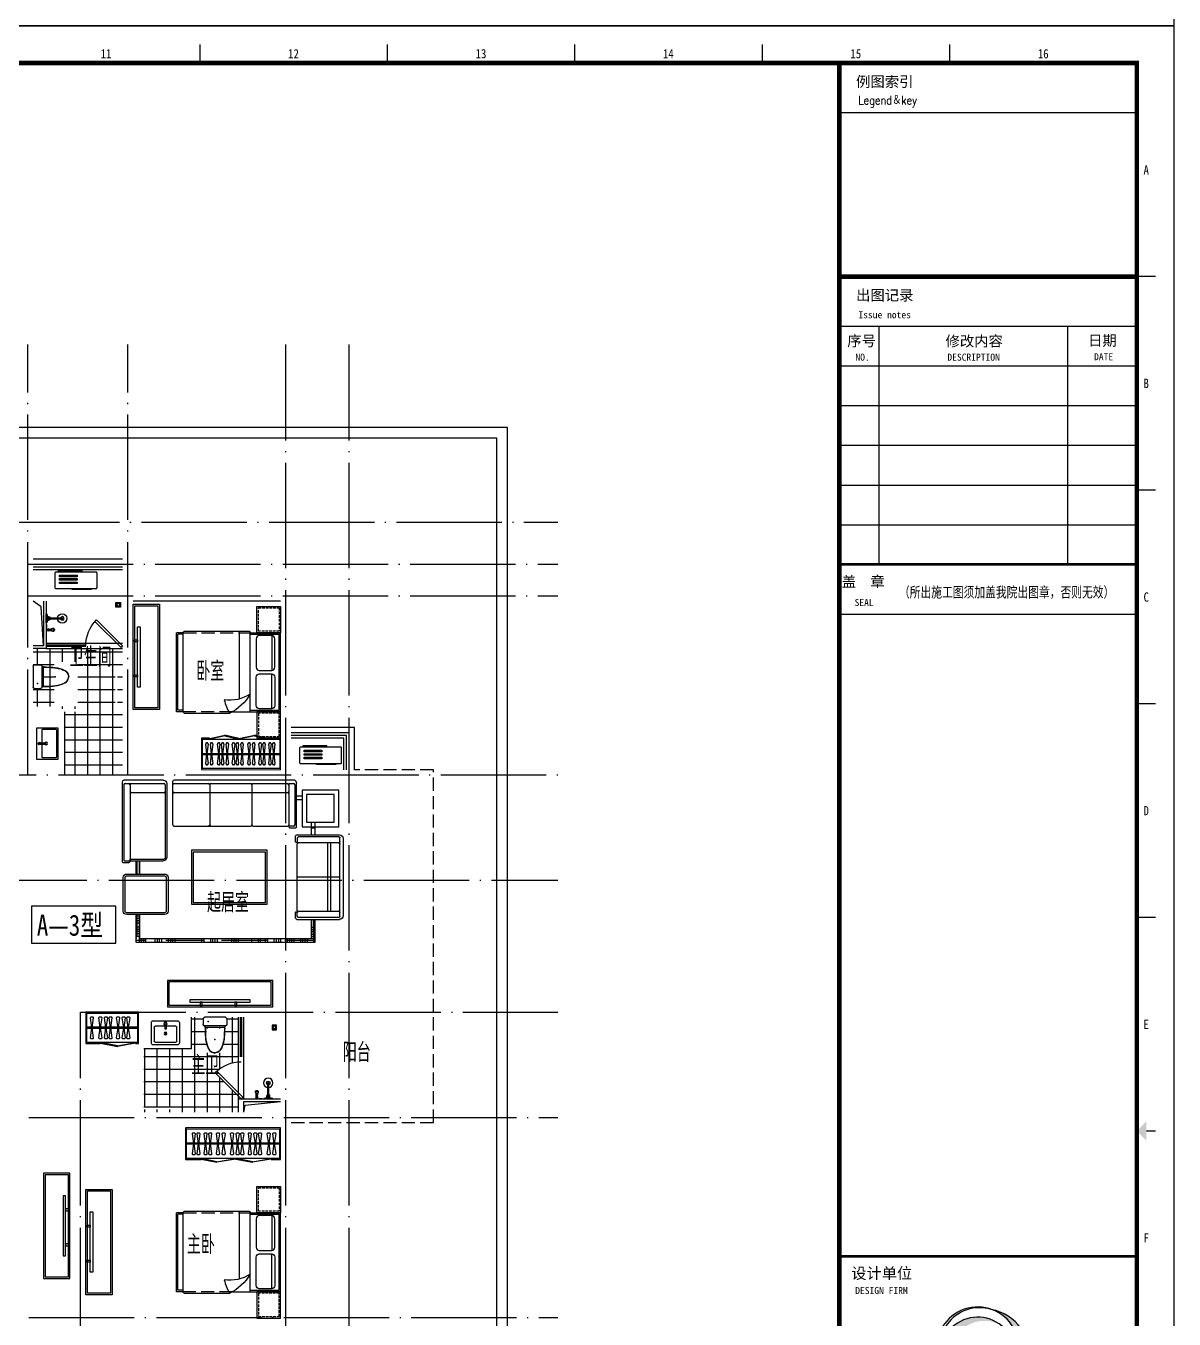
# Model space of a CAD drawing. Extents: x 921942 to 1159542, y -958603 to -790785.
# Drawn here: x 959544 to 981342, y -899241 to -874694 of the extents above; entities that cross this region are included whole.
import ezdxf
from ezdxf.enums import TextEntityAlignment as Align

# ---------------------------------------------------------------- set-up
doc = ezdxf.new("R2010")
doc.units = 0
doc.header["$LTSCALE"] = 1000
doc.header["$MEASUREMENT"] = 0
doc.linetypes.add('DASH', pattern=[0.35, 0.25, -0.1])
doc.linetypes.add('DOTE', pattern=[2.42, 2, -0.2, 0.02, -0.2])
doc.layers.get('0').update_dxf_attribs({"linetype": 'CONTINUOUS'})
for name, color, linetype in [('BALCONY', 6, 'CONTINUOUS'), ('DOTE', 1, 'DOTE'), ('FACE', 2, 'CONTINUOUS'), ('PUB_TEXT', 7, 'CONTINUOUS'), ('TT', 7, 'CONTINUOUS'), ('WINDOW', 4, 'CONTINUOUS'), ('厨卫', 8, 'CONTINUOUS'), ('图框', 255, 'CONTINUOUS'), ('家具', 8, 'CONTINUOUS'), ('平面填充', 250, 'CONTINUOUS'), ('看线', 2, 'CONTINUOUS'), ('空调', 8, 'CONTINUOUS'), ('管道', 8, 'CONTINUOUS'), ('造型墙', 55, 'CONTINUOUS'), ('面积线', 3, 'CONTINUOUS')]:
    doc.layers.add(name, color=color, linetype=linetype)
doc.styles.add('SHEET1', font='romanc.shx', dxfattribs={"width": 0.65, "bigfont": 'tssdchn.shx'})
doc.styles.get("Standard").update_dxf_attribs({"font": 'GBENOR', "bigfont": 'GBCBIG'})
doc.styles.add('TKZ1', font='SIMHEI.TTF', dxfattribs={"width": 0.7})
doc.styles.add('图签栏', font='SimSun.ttf')
doc.styles.add('黑体', font='SIMHEI.TTF', dxfattribs={"width": 0.8})

# ---------------------------------------------------------------- blocks, each defined once
blk = doc.blocks.new('A$C2FB07499')
at = {"layer": '家具', "ltscale": 0.5}
blk.add_lwpolyline([(500, 0), (0, 0), (0, 2000), (500, 2000)], close=True, dxfattribs=at)
at = {"layer": '家具', "color": 251, "ltscale": 40}
for points in [[(470, 30), (30, 30), (30, 1970), (470, 1970)], [(368, 1572), (415, 1572), (415, 428), (368, 428)], [(415, 1381), (480, 1381), (480, 1343), (415, 1343)], [(415, 717), (480, 717), (480, 679), (415, 679)]]:
    blk.add_lwpolyline(points, close=True, dxfattribs=at)
blk = doc.blocks.new('dgfgf')
at = {"layer": '家具'}
blk.add_lwpolyline([(7597, -62676), (7147, -62676), (7147, -63176), (7597, -63176), (7597, -62676), (7517, -62676)], dxfattribs=at)
at = {"layer": '家具', "color": 251, "linetype": 'DASH', "ltscale": 0.2}
blk.add_lwpolyline([(7567, -62706), (7177, -62706), (7177, -63146), (7567, -63146)], close=True, dxfattribs=at)
blk = doc.blocks.new('A$C72813290')
at = {"layer": '家具'}
for p, q in [((579, 2000), (0, 2000)), ((0, 500), (0, 2000)), ((30, 530), (30, 1970)), ((579, 1970), (30, 1970)), ((579, 500), (579, 2010)), ((1830, 2030), (599, 2030)), ((779, 753), (779, 2030)), ((1850, 500), (1850, 2000)), ((1850, 2000), (1980, 2000)), ((1850, 1970), (1950, 1970)), ((1950, 530), (1950, 1970)), ((1980, 500), (1980, 2000)), ((170, 1945), (170, 1283)), ((170, 555), (170, 1217)), ((912, 500), (0, 500)), ((579, 530), (30, 530)), ((1850, 530), (1950, 530)), ((1850, 500), (1980, 500)), ((1830, 470), (967, 470))]:
    blk.add_line(p, q, dxfattribs=at)
at = {"layer": '家具', "linetype": 'DASH'}
for p, q in [((1850, 2000), (579, 2000)), ((912, 500), (1850, 500))]:
    blk.add_line(p, q, dxfattribs=at)
at = {"layer": '家具'}
for points in [[(170, 1945), (405, 1945, -0.414214), (465, 1885), (465, 1343, -0.414214), (405, 1283), (170, 1283, -0.414214), (110, 1343), (110, 1885, -0.414214)], [(170, 555), (405, 555, 0.414214), (465, 615), (465, 1157, 0.414214), (405, 1217), (170, 1217, 0.414214), (110, 1157), (110, 615, 0.414214)]]:
    blk.add_lwpolyline(points, format="xyb", close=True, dxfattribs=at)
blk.add_lwpolyline([(579, 833, 0.180302), (1071, 725, -0.088637), (967, 470, 28871.271551)], format="xyb", dxfattribs=at)
for centre, radius, start, end in [((599, 2010), 20, 90, 180), ((1819, 2001), 30.7, 357.6884, 69.6917), ((1392, 1313), 944, 210.6075, 243.2773), ((1819, 499), 30.7, 290.3566, 2.3152)]:
    blk.add_arc(centre, radius, start, end, dxfattribs=at)
blk.add_blockref('dgfgf', (-7147, 65176), dxfattribs=at)
at = {"layer": '家具', "xscale": -1, "rotation": 180}
blk.add_blockref('dgfgf', (-7147, -62676), dxfattribs=at)
blk = doc.blocks.new('sderg fhfgjghj')
at = {"layer": '家具'}
blk.add_line((934, 186), (934, 206), dxfattribs=at)
at = {"layer": '家具', "color": 8}
for p, q in [((-553, -83), (1212, -84)), ((-553, -103), (1212, -104))]:
    blk.add_line(p, q, dxfattribs=at)
at = {"layer": '家具'}
for points in [[(-388, 196), (-40, 259), (-39, 250), (-386, 187)], [(276, 196), (-40, 259), (-42, 250), (274, 187)], [(278, 196), (640, 259), (642, 249), (280, 186)], [(934, 196), (640, 259), (638, 249), (932, 186)]]:
    blk.add_lwpolyline(points, close=True, dxfattribs=at)
for points in [[(-390, 187), (-390, 207), (-573, 207), (-573, -393), (1232, -394), (1232, 206), (934, 206)], [(-388, 187), (934, 186), (1212, 186), (1212, -374), (-553, -373), (-553, 187), (-388, 187)]]:
    blk.add_lwpolyline(points, dxfattribs=at)
at = {"layer": '家具', "color": 8}
for points in [[(-479, -280), (-452, -93), (-479, 93, -0.459921), (-459, 117), (-445, 117, -0.459921), (-425, 93), (-452, -93), (-425, -280, -0.459921), (-445, -303), (-459, -303, -0.459921)], [(-372, -280), (-346, -93), (-372, 93, -0.459921), (-353, 117), (-338, 117, -0.459921), (-319, 93), (-346, -93), (-319, -280, -0.459921), (-338, -303), (-353, -303, -0.459921)], [(-209, -280), (-182, -93), (-209, 93, -0.459921), (-189, 117), (-175, 117, -0.459921), (-155, 93), (-182, -93), (-155, -280, -0.459921), (-175, -303), (-189, -303, -0.459921)], [(-120, -280), (-93, -93), (-120, 93, -0.459921), (-100, 117), (-86, 117, -0.459921), (-66, 93), (-93, -93), (-66, -280, -0.459921), (-86, -303), (-100, -303, -0.459921)], [(-13, -280), (13, -93), (-13, 93, -0.459921), (6, 117), (21, 117, -0.459921), (40, 93), (13, -93), (40, -280, -0.459921), (21, -303), (6, -303, -0.459921)], [(128, -280), (155, -93), (128, 93, -0.459921), (148, 117), (162, 117, -0.459921), (182, 93), (155, -93), (182, -280, -0.459921), (162, -303), (148, -303, -0.459921)], [(217, -280), (244, -93), (217, 93, -0.459921), (236, 117), (251, 117, -0.459921), (270, 93), (244, -93), (270, -280, -0.459921), (251, -303), (236, -303, -0.459921)], [(323, -280), (350, -93), (323, 93, -0.459921), (343, 117), (357, 117, -0.459921), (377, 93), (350, -93), (377, -280, -0.459921), (357, -303), (343, -303, -0.459921)], [(483, -280), (510, -93), (483, 93, -0.459921), (503, 117), (518, 117, -0.459921), (537, 93), (510, -93), (537, -280, -0.459921), (518, -303), (503, -303, -0.459921)], [(590, -280), (617, -93), (590, 93, -0.459921), (610, 117), (624, 117, -0.459921), (644, 93), (617, -93), (644, -280, -0.459921), (624, -303), (610, -303, -0.459921)], [(737, -280), (764, -93), (737, 93, -0.459921), (757, 117), (771, 117, -0.459921), (791, 93), (764, -93), (791, -280, -0.459921), (771, -303), (757, -303, -0.459921)], [(826, -280), (852, -93), (826, 93, -0.459921), (845, 117), (860, 117, -0.459921), (879, 93), (852, -93), (879, -280, -0.459921), (860, -303), (845, -303, -0.459921)], [(961, -280), (988, -93), (961, 93, -0.459921), (981, 117), (995, 117, -0.459921), (1015, 93), (988, -93), (1015, -280, -0.459921), (995, -303), (981, -303, -0.459921)], [(1049, -280), (1076, -93), (1049, 93, -0.459921), (1069, 117), (1083, 117, -0.459921), (1103, 93), (1076, -93), (1103, -280, -0.459921), (1083, -303), (1069, -303, -0.459921)]]:
    blk.add_lwpolyline(points, format="xyb", close=True, dxfattribs=at)
blk = doc.blocks.new('asfsdgdfh')
at = {"layer": '厨卫'}
for p, q in [((-103, -121), (-103, -33)), ((-73, -121), (-73, -33))]:
    blk.add_line(p, q, dxfattribs=at)
blk.add_lwpolyline([(212, 214), (-388, 214), (-388, -186), (212, -186)], close=True, dxfattribs=at)
blk.add_lwpolyline([(-73, -86), (172, -86, 0.414214), (182, -76), (182, 174, 0.414214), (172, 184), (-348, 184, 0.414214), (-358, 174), (-358, -76, 0.414214), (-348, -86), (-103, -86)], format="xyb", dxfattribs=at)
for radius in [25, 20]:
    blk.add_circle((-88, -11), radius, dxfattribs=at)
for centre, radius, start, end in [((-88, -138), 23, 99.4881, 80.5119), ((-88, -138), 12.3, 106.4136, 73.5864), ((-88, -138), 10.7, 108.3951, 71.6049), ((218, -111), 310, 175.5082, 184.4918), ((-88, -87), 2.86, 0, 180), ((-88, -136), 2.86, 180, 0), ((-394, -111), 310, 355.5082, 4.4918)]:
    blk.add_arc(centre, radius, start, end, dxfattribs=at)
for centre in [(-88, -33), (-88, -42), (-88, -44)]:
    blk.add_ellipse(centre, major_axis=(-15.3, 0), ratio=0.448066, start_param=3.141593, end_param=6.283185, dxfattribs=at)
blk = doc.blocks.new('asfdgfhgfh')
at = {"layer": '厨卫', "lineweight": -3}
for p, q in [((-222, -50), (-222, -125)), ((-222, -72), (-192, -72)), ((-192, -50), (-192, -125)), ((-12, -37), (-12, -27)), ((4, -42), (4, -315)), ((14, -315), (14, -42)), ((31, -37), (31, -27))]:
    blk.add_line(p, q, dxfattribs=at)
at = {"layer": '厨卫', "color": 8}
for p, q in [((-6, -37), (-6, -27)), ((24, -34), (24, -27))]:
    blk.add_line(p, q, dxfattribs=at)
at = {"layer": '厨卫', "lineweight": -3}
for points in [[(-195, -40), (-195, -12), (-219, -12), (-219, -40)], [(-1, -27), (-46, -27), (-76, -22), (-76, -12)], [(-76, -12), (94, -12), (94, -22), (64, -27), (19, -27)], [(-19, -61), (-29, -61), (-29, -57), (-19, -57)], [(4, -82), (-19, -82), (-19, -37), (-6, -37)], [(24, -37), (37, -37), (37, -82), (14, -82)], [(37, -57), (47, -57), (47, -61), (37, -61)]]:
    blk.add_lwpolyline(points, dxfattribs=at)
for points in [[(-162, -12), (-162, -22), (-106, -22), (-106, -12)], [(40, -12), (40, -22), (-22, -22), (-22, -12)]]:
    blk.add_lwpolyline(points, close=True, dxfattribs=at)
at = {"layer": '厨卫', "color": 8}
for points in [[(4, -62), (-6, -62), (-6, -34), (-1, -34)], [(19, -34), (24, -34), (24, -62), (14, -62)]]:
    blk.add_lwpolyline(points, dxfattribs=at)
blk.add_lwpolyline([(19, -22), (19, -42), (-1, -42), (-1, -22)], close=True, dxfattribs=at)
for centre, radius in [((-207, -50), 15), ((-207, -99), 15), ((9, -315), 5)]:
    blk.add_circle(centre, radius, dxfattribs=at)
at = {"layer": '厨卫', "lineweight": -3}
blk.add_circle((9, -315), 89.5, dxfattribs=at)
for centre, start, end in [((-239, -119), 286.4181, 340.3267), ((-175, -119), 199.6733, 253.5819)]:
    blk.add_arc(centre, 17.7, start, end, dxfattribs=at)
at = {"layer": '厨卫', "color": 8}
for centre, radius, start, end in [((-207, -50), 17, 133.3359, 208.0725), ((-207, -99), 17, 151.9275, 28.0725), ((-207, -50), 17, 331.9275, 46.6641), ((9, -315), 35, 98.2132, 81.7868), ((9, -315), 9, 123.749, 56.251)]:
    blk.add_arc(centre, radius, start, end, dxfattribs=at)
at = {"layer": '厨卫', "lineweight": -3, "extrusion": (0, 0, -1)}
for centre, major_axis, ratio, start_param, end_param in [((-207, -147), (33.6, 0), 0.612909, -0.37962, 3.521213), ((-207, -138), (31.4, 0), 0.47884, -1.072899, 4.214492)]:
    blk.add_ellipse(centre, major_axis=major_axis, ratio=ratio, start_param=start_param, end_param=end_param, dxfattribs=at)
blk = doc.blocks.new('aswfdgdfh')
at = {"layer": '厨卫'}
blk.add_lwpolyline([(43, -43), (43, 43), (-43, 43), (-43, -43)], close=True, dxfattribs=at)
at = {"layer": '厨卫', "color": 8}
for points in [[(-33, 0), (-33, 1), (-17, 1), (-17, 0)], [(-24, 23), (-22, 24), (-11, 13), (-13, 12)], [(0, 33), (1, 33), (1, 17), (0, 17)], [(23, 24), (24, 22), (13, 11), (12, 13)], [(33, 0), (33, -1), (17, -1), (17, 0)], [(-23, -24), (-24, -22), (-13, -11), (-12, -13)], [(0, -33), (-1, -33), (-1, -17), (0, -17)], [(24, -23), (22, -24), (11, -13), (13, -12)]]:
    blk.add_lwpolyline(points, close=True, dxfattribs=at)
blk.add_circle((0, 0), 36.6, dxfattribs=at)
blk = doc.blocks.new('DR2045')
at = {"color": 0, "linetype": 'ByBlock'}
for p, q in [((0, 0), (-1.06, -1.06)), ((0, 0), (16.97, -16.97)), ((-1.06, -1.06), (15.91, -18.03))]:
    blk.add_line(p, q, dxfattribs=at)
blk.add_arc((0, 0), 24, 270, 315, dxfattribs=at)
blk = doc.blocks.new('asfdgfh')
at = {"layer": '厨卫', "ltscale": 100}
for p, q in [((-266, -207, 0), (-266, -92, 0)), ((159, -67, 0), (-241, -67, 0)), ((159, -232, 0), (-241, -232, 0)), ((145, -40, 0), (-228, -40, 0)), ((184, -207, 0), (184, -92, 0))]:
    blk.add_line(p, q, dxfattribs=at)
for centre, radius, start, end in [((-241, -92, 0), 25, 90, 180), ((-241, -207, 0), 25, 180, 270), ((-261, -39, 0), 33.7, 303.6157, 10.847), ((178, -39, 0), 33.9, 169.3113, 235.1347), ((159, -92, 0), 25, 0, 90), ((159, -207, 0), 25, 270, 0)]:
    blk.add_arc(centre, radius, start, end, dxfattribs=at)
for points, knots in [([(-227, -33, 0), (-227, 85, 0), (-226, 243, 0), (-137, 424, 0), (-69, 441, 0), (-41, 448, 0)], [0, 0, 0, 0, 355.24272, 473.249847, 556.576042, 556.576042, 556.576042, 556.576042]), ([(-222, -41, 0), (-222, -2, 0), (-222, 29, 0), (-220, 90, 0), (-219, 121, 0), (-213, 182, 0), (-208, 213, 0), (-198, 258, 0), (-194, 273, 0), (-187, 296, 0), (-184, 303, 0), (-180, 315, 0), (-179, 319, 0), (-176, 326, 0), (-174, 330, 0), (-170, 341, 0), (-167, 348, 0), (-160, 363, 0), (-156, 369, 0), (-148, 382, 0), (-143, 389, 0), (-134, 400, 0), (-129, 405, 0), (-121, 412, 0), (-118, 414, 0), (-112, 418, 0), (-109, 420, 0), (-102, 423, 0), (-99, 425, 0), (-92, 428, 0), (-89, 429, 0), (-78, 433, 0), (-71, 435, 0), (-56, 440, 0), (-48, 441, 0), (-40, 443, 0)], [0, 0, 0, 0, 92.762674, 92.762674, 185.525347, 185.525347, 278.288021, 278.288021, 324.669358, 324.669358, 347.860026, 347.860026, 359.45536, 359.45536, 371.050694, 371.050694, 394.241363, 394.241363, 417.432031, 417.432031, 440.6227, 440.6227, 463.813368, 463.813368, 475.408702, 475.408702, 487.004036, 487.004036, 498.599371, 498.599371, 510.194705, 510.194705, 533.385373, 533.385373, 556.576042, 556.576042, 556.576042, 556.576042]), ([(140, -40, 0), (140, -2, 0), (139, 29, 0), (138, 90, 0), (136, 121, 0), (130, 182, 0), (125, 213, 0), (115, 258, 0), (111, 273, 0), (104, 296, 0), (101, 303, 0), (97, 315, 0), (96, 319, 0), (93, 326, 0), (92, 330, 0), (87, 341, 0), (84, 348, 0), (77, 363, 0), (73, 369, 0), (65, 382, 0), (61, 389, 0), (51, 400, 0), (46, 405, 0), (38, 412, 0), (35, 414, 0), (29, 418, 0), (26, 420, 0), (20, 423, 0), (16, 425, 0), (10, 428, 0), (6, 429, 0), (-4, 433, 0), (-12, 435, 0), (-27, 440, 0), (-35, 441, 0), (-43, 443, 0)], [0, 0, 0, 0, 92.762674, 92.762674, 185.525347, 185.525347, 278.288021, 278.288021, 324.669358, 324.669358, 347.860026, 347.860026, 359.45536, 359.45536, 371.050694, 371.050694, 394.241363, 394.241363, 417.432031, 417.432031, 440.6227, 440.6227, 463.813368, 463.813368, 475.408702, 475.408702, 487.004036, 487.004036, 498.599371, 498.599371, 510.194705, 510.194705, 533.385373, 533.385373, 556.576042, 556.576042, 556.576042, 556.576042]), ([(145, -33, 0), (144, 85, 0), (143, 243, 0), (54, 424, 0), (-13, 441, 0), (-41, 448, 0)], [0, 0, 0, 0, 355.24272, 473.249847, 556.576042, 556.576042, 556.576042, 556.576042])]:
    blk.add_open_spline(points, degree=3, knots=knots, dxfattribs=at)
at = {"layer": '厨卫'}
for p in [(-42, 189, 0), (-171, -149, 0)]:
    blk.add_point(p, dxfattribs=at)
blk = doc.blocks.new('A$C25AA54E1')
at = {"layer": '家具', "ltscale": 20}
for p, q in [((884, 2199), (884, 3017)), ((918, 3081), (3211, 3081)), ((3234, 2997), (3234, 3061)), ((3234, 2234), (3234, 2996)), ((3347, 3015), (3347, 1617)), ((3413, 3081), (4163, 3081)), ((4198, 3046), (4198, 1539)), ((1712, 2211), (1057, 2211)), ((3212, 2211), (1757, 2211)), ((1, 1972), (0, 511)), ((883, 2042), (71, 2042)), ((1012, 2176), (906, 2176)), ((906, 1914), (906, 2019)), ((871, 614), (872, 1868)), ((1443, 1750), (2878, 1750)), ((1443, 728), (1443, 1750)), ((2878, 1750), (2878, 728)), ((4024, 1551), (3413, 1551)), ((4047, 1574), (4047, 1539)), ((4175, 1516), (4070, 1516)), ((3325, 1234), (3325, 597)), ((4110, 1300), (3391, 1300)), ((4176, 597), (4176, 1234)), ((905, 463), (905, 568)), ((2878, 728), (1443, 728)), ((3391, 531), (4110, 531)), ((882, 440), (70, 440))]:
    blk.add_line(p, q, dxfattribs=at)
at = {"layer": '家具', "color": 8}
for p, q in [((918, 2994), (918, 2234)), ((1011, 3017), (942, 3017)), ((1034, 2994), (1034, 2234)), ((1711, 3017), (1058, 3017)), ((1734, 2996), (1734, 2234)), ((2511, 3017), (1758, 3017)), ((2534, 2996), (2534, 2234)), ((3211, 3017), (2558, 3017)), ((3380, 2996), (3380, 1606)), ((4070, 3017), (3403, 3017)), ((4047, 2994), (4047, 1574)), ((4140, 3017), (4070, 3017)), ((4163, 2994), (4163, 1574)), ((3211, 2846), (1058, 2846)), ((4025, 2846), (3403, 2846)), ((941, 2211), (1012, 2211)), ((64, 1915), (65, 1985)), ((88, 2008), (848, 2007)), ((503, 2041), (503, 2042)), ((603, 2178), (536, 2178)), ((871, 1984), (871, 1914)), ((65, 1869), (64, 1915)), ((64, 569), (65, 1872)), ((87, 1892), (849, 1891)), ((87, 1892), (849, 1891)), ((88, 1892), (848, 1891)), ((236, 592), (236, 1892)), ((293, 592), (293, 1892)), ((1476, 1717), (2845, 1717)), ((1476, 761), (1476, 1717)), ((2845, 1717), (2845, 761)), ((4047, 1584), (3402, 1584)), ((3876, 1551), (3876, 1303)), ((3918, 1551), (3918, 1302)), ((4140, 1551), (4070, 1551)), ((65, 1242), (871, 1241)), ((3360, 1234), (3360, 597)), ((4110, 1265), (3391, 1265)), ((4141, 597), (4141, 1234)), ((2845, 761), (1476, 761)), ((64, 499), (64, 569)), ((87, 592), (848, 591)), ((871, 498), (871, 568)), ((3391, 566), (4110, 566)), ((3930, 507), (3860, 507)), ((3876, 531), (3876, 0)), ((3918, 531), (3918, 128)), ((87, 476), (848, 475)), ((606, 292), (536, 292)), ((603, 250), (536, 250)), ((561, 440), (561, 0)), ((603, 440), (603, 128)), ((3918, 465), (3860, 465)), ((3930, 416), (3860, 416)), ((3930, 374), (3860, 374)), ((3918, 297), (3860, 297)), ((3930, 255), (3860, 255)), ((606, 208), (536, 208)), ((606, 158), (536, 158)), ((606, 116), (536, 116)), ((606, 74), (536, 74)), ((1105, 44), (536, 44)), ((606, 86), (603, 86)), ((686, 70), (686, 0)), ((728, 70), (728, 0)), ((770, 70), (770, 0)), ((812, 70), (812, 0)), ((938, 70), (938, 0)), ((979, 70), (979, 0)), ((1021, 70), (1021, 0)), ((1063, 70), (1063, 0)), ((1189, 70), (1189, 0)), ((1231, 70), (1231, 0)), ((1273, 70), (1273, 0)), ((1314, 70), (1314, 0)), ((1440, 70), (1440, 0)), ((2310, 44), (1440, 44)), ((1482, 70), (1482, 0)), ((1574, 70), (1574, 0)), ((1616, 70), (1616, 0)), ((1741, 70), (1741, 0)), ((1993, 70), (1993, 0)), ((2035, 70), (2035, 0)), ((2076, 70), (2076, 0)), ((2118, 70), (2118, 0)), ((2394, 70), (2394, 0)), ((2436, 70), (2436, 0)), ((2478, 70), (2478, 0)), ((2520, 70), (2520, 0)), ((2645, 70), (2645, 0)), ((3365, 44), (2645, 44)), ((2687, 70), (2687, 0)), ((3198, 70), (3198, 0)), ((3240, 70), (3240, 0)), ((3281, 70), (3281, 0)), ((3323, 70), (3323, 0)), ((3449, 70), (3449, 0)), ((3491, 70), (3491, 0)), ((3533, 70), (3533, 0)), ((3575, 70), (3575, 0)), ((3750, 70), (3750, 0)), ((3930, 44), (3750, 44)), ((3792, 70), (3792, 0)), ((3834, 70), (3834, 0)), ((3930, 213), (3860, 213)), ((3918, 171), (3860, 171)), ((3930, 122), (3860, 122)), ((3930, 86), (3918, 86))]:
    blk.add_line(p, q, dxfattribs=at)
at = {"layer": '家具'}
for p, q in [((781, 2780), (884, 2780)), ((781, 2709), (884, 2709)), ((536, 2283), (536, 2042)), ((606, 2283), (606, 2042)), ((3860, 1302), (3860, 1551)), ((3930, 1300), (3930, 1551)), ((3860, 70), (3860, 531)), ((3930, 0), (3930, 531)), ((536, 440), (536, 0)), ((606, 440), (606, 70)), ((606, 70), (3860, 70)), ((536, 0), (3930, 0))]:
    blk.add_line(p, q, dxfattribs=at)
at = {"layer": '家具', "ltscale": 20}
blk.add_lwpolyline([(781, 2895), (781, 2199), (85, 2199), (85, 2895)], close=True, dxfattribs=at)
at = {"layer": '家具', "color": 8}
blk.add_lwpolyline([(698, 2812), (698, 2282), (169, 2282), (169, 2812)], close=True, dxfattribs=at)
at = {"layer": '家具', "ltscale": 20, "extrusion": (0, 0, -1)}
for centre, major_axis, ratio, start_param, end_param in [((953, 3021), (-49.4, 49.4), 1, 5.45018, 6.544088), ((3211, 3058), (16.4, 16.4), 1, -0.785398, 0.696689), ((4163, 3046), (24.6, 24.6), 1, -0.785398, 0.785398), ((1012, 2234), (-16.2, 16.2), 1, 2.356194, 3.926991), ((1012, 2193), (12.7, 12.7), 0.942987, -0.815786, 2.325807), ((1057, 2234), (-16.2, 16.2), 1, 3.926991, 5.497787), ((1712, 2234), (-16.2, 16.2), 1, 2.356194, 3.926991), ((1757, 2234), (16.2, 16.2), 1, 2.356194, 3.926991), ((2512, 2234), (-16.2, 16.2), 1, 2.356194, 3.926991), ((2557, 2234), (16.2, 16.2), 1, 2.356194, 3.926991), ((3212, 2234), (-16.2, 16.2), 1, 2.356194, 3.926991), ((906, 2199), (16.2, 16.2), 1, 2.356194, 3.926991), ((4024, 1574), (16.2, 16.2), 1, 0.785398, 2.356194), ((4175, 1539), (-16.2, 16.2), 1, 2.356194, 3.926991)]:
    blk.add_ellipse(centre, major_axis=major_axis, ratio=ratio, start_param=start_param, end_param=end_param, dxfattribs=at)
at = {"layer": '家具', "color": 8, "extrusion": (0, 0, -1)}
for centre, major_axis, start_param, end_param in [((942, 2994), (16.4, 16.4), 3.926991, 5.497787), ((1011, 2994), (16.4, 16.4), -0.785398, 0.785398), ((1058, 2994), (16.4, 16.4), 3.926991, 5.497787), ((1711, 2994), (-16.4, 16.4), 0.785398, 2.267485), ((1758, 2994), (16.4, 16.4), 4.0157, 5.497787), ((2511, 2994), (-16.4, 16.4), 0.785398, 2.267485), ((2558, 2994), (16.4, 16.4), 4.0157, 5.497787), ((3211, 2994), (-16.4, 16.4), 0.785398, 2.267485), ((3403, 2994), (16.4, 16.4), 4.0157, 5.497787), ((4023, 2994), (16.4, 16.4), -0.785398, 0.785398), ((4070, 2994), (-16.4, 16.4), 5.497787, 7.068583), ((4140, 2994), (16.4, 16.4), -0.785398, 0.785398), ((1058, 2869), (-16.4, 16.4), 3.926991, 5.409078), ((3211, 2822), (16.4, 16.4), -0.785398, 0.696689), ((3403, 2869), (-16.4, 16.4), 3.926991, 5.409078), ((4025, 2822), (-16.4, 16.4), 0.785398, 2.267485), ((941, 2234), (16.2, 16.2), 2.356194, 3.926991), ((4070, 1574), (16.2, 16.2), 2.356194, 3.926991), ((4140, 1574), (-16.2, 16.2), 2.356194, 3.926991)]:
    blk.add_ellipse(centre, major_axis=major_axis, ratio=1, start_param=start_param, end_param=end_param, dxfattribs=at)
at = {"layer": '家具', "ltscale": 20}
for centre, major_axis, ratio, start_param, end_param in [((3413, 3015), (-46.6, 46.6), 1, -0.785398, 0.785398), ((71, 1972), (49.7, 49.7), 1, 0.785398, 2.356194), ((883, 2019), (-16.2, 16.2), 1, 3.925825, 5.496622), ((848, 1914), (-16.2, 16.2), 1, 2.355029, 3.925825), ((849, 1868), (16.2, 16.2), 1, 5.496622, 7.067418), ((849, 1868), (16.2, 16.2), 1, 5.496622, 7.067418), ((889, 1914), (12.4, 12.4), 0.984307, 2.347446, 5.489038), ((3413, 1617), (46.6, 46.6), 1, 2.356194, 3.926991), ((4070, 1539), (16.2, 16.2), 1, 2.356194, 3.926991), ((3391, 1234), (-46.6, 46.6), 1, -0.785398, 0.785398), ((4110, 1234), (46.6, 46.6), 1, 5.497787, 7.068583), ((70, 511), (49.7, 49.7), 1, 2.356194, 3.926991), ((848, 614), (-16.2, 16.2), 1, 2.355029, 3.925825), ((848, 568), (-16.2, 16.2), 1, 3.925825, 5.496622), ((888, 568), (12.4, 12.4), 0.984309, -0.794147, 2.347446), ((3391, 597), (46.6, 46.6), 1, 2.356194, 3.926991), ((4110, 597), (-46.6, 46.6), 1, 2.356194, 3.926991), ((882, 463), (-16.2, 16.2), 1, 2.355029, 3.925825)]:
    blk.add_ellipse(centre, major_axis=major_axis, ratio=ratio, start_param=start_param, end_param=end_param, dxfattribs=at)
at = {"layer": '家具', "color": 8}
for centre, major_axis, start_param, end_param in [((1058, 2822), (16.4, 16.4), 0.785398, 2.267485), ((3211, 2869), (16.4, 16.4), 3.926991, 5.409078), ((3403, 2822), (16.4, 16.4), 0.785398, 2.267485), ((4025, 2869), (16.4, 16.4), 3.926991, 5.409078), ((88, 1985), (-16.4, 16.4), -0.786564, 0.784233), ((848, 1985), (16.2, 16.2), 5.496622, 7.067418), ((88, 1915), (16.4, 16.4), 2.355029, 3.925825), ((88, 1869), (-16.4, 16.4), -0.786564, 0.784233), ((89, 1869), (-16.4, 16.4), -0.697854, 0.784233), ((89, 1869), (16.4, 16.4), 0.872942, 2.355029), ((89, 1915), (-16.4, 16.4), 0.784233, 2.266319), ((89, 1915), (-16.4, 16.4), 0.784233, 2.266319), ((3402, 1606), (15.5, 15.5), 2.356194, 3.926991), ((3391, 1234), (-22, 22), -0.785398, 0.785398), ((4110, 1234), (22, 22), 5.497787, 7.068583), ((87, 615), (16.4, 16.4), 2.355029, 3.925825), ((87, 569), (-16.4, 16.4), -0.786564, 0.784233), ((87, 499), (-16.4, 16.4), 0.784233, 2.355029), ((848, 498), (-16.2, 16.2), 2.355029, 3.925825), ((3391, 597), (22, 22), 2.356194, 3.926991), ((4110, 597), (-22, 22), 2.356194, 3.926991)]:
    blk.add_ellipse(centre, major_axis=major_axis, ratio=1, start_param=start_param, end_param=end_param, dxfattribs=at)
blk = doc.blocks.new('dfdsf')
at = {"layer": '家具'}
for p, q in [((-6119, -27345), (-6119, -27726)), ((-5626, -27307), (-6081, -27307)), ((-5588, -27726), (-5588, -27345)), ((-6081, -27765), (-5626, -27765))]:
    blk.add_line(p, q, dxfattribs=at)
at = {"layer": '家具', "color": 8}
for p, q in [((-6068, -27695), (-6068, -27428)), ((-6049, -27409), (-5869, -27409)), ((-5872, -27364), (-5886, -27364)), ((-5867, -27351), (-5876, -27341)), ((-5867, -27377), (-5876, -27387)), ((-5870, -27392), (-5866, -27466)), ((-5866, -27466), (-5841, -27466)), ((-5854, -27345), (-5854, -27332)), ((-5854, -27383), (-5854, -27396)), ((-5837, -27392), (-5841, -27466)), ((-5831, -27341), (-5840, -27350)), ((-5831, -27387), (-5840, -27377)), ((-5838, -27409), (-5658, -27409)), ((-5835, -27364), (-5821, -27364)), ((-5639, -27428), (-5639, -27695)), ((-5658, -27714), (-6049, -27714))]:
    blk.add_line(p, q, dxfattribs=at)
for centre, radius in [((-5854, -27364), 32.3), ((-5854, -27364), 18.8), ((-5855, -27549), 25.4), ((-5855, -27549), 16)]:
    blk.add_circle(centre, radius, dxfattribs=at)
at = {"layer": '家具'}
for centre, start, end in [((-6081, -27345), 90, 180), ((-5626, -27345), 0, 90), ((-6081, -27726), 180, 270), ((-5626, -27726), 270, 0)]:
    blk.add_arc(centre, 38.1, start, end, dxfattribs=at)
at = {"layer": '家具', "color": 8}
for centre, start, end in [((-6049, -27428), 90, 180), ((-5658, -27428), 0, 90), ((-6049, -27695), 180, 270), ((-5658, -27695), 270, 0)]:
    blk.add_arc(centre, 19.1, start, end, dxfattribs=at)
blk = doc.blocks.new('空调机')
at = {"layer": '空调', "color": 8}
for p, q in [((2416486, -275315), (2416486, -275325)), ((2416849, -275305), (2416496, -275305)), ((2416859, -275325), (2416859, -275315))]:
    blk.add_line(p, q, dxfattribs=at)
blk.add_lwpolyline([(2416186, -275325), (2416946, -275325, -0.414214), (2416966, -275345), (2416966, -275615, -0.414214), (2416946, -275635), (2416186, -275635, -0.414214), (2416166, -275615), (2416166, -275345, -0.414214)], format="xyb", close=True, dxfattribs=at)
for points in [[(2416256, -275445), (2416592, -275445), (2416592, -275416), (2416256, -275416)], [(2416235, -275664), (2416675, -275664), (2416675, -275649), (2416235, -275649)], [(2416256, -275511), (2416592, -275511), (2416592, -275482), (2416256, -275482)], [(2416256, -275577), (2416592, -275577), (2416592, -275548), (2416256, -275548)]]:
    blk.add_lwpolyline(points, close=True, dxfattribs=at)
for centre, start, end in [((2416496, -275315), 90, 180), ((2416849, -275315), 0, 90)]:
    blk.add_arc(centre, 10, start, end, dxfattribs=at)
blk = doc.blocks.new('A$C790473E3')
at = {"layer": 'FACE'}
blk.add_hatch(color=256, dxfattribs=at).paths.add_polyline_path([(12277, 22805, -0.4358242), (25158, 38243, 0.4034982), (8203, 25238, -0.6154452), (35207, 40694, 0.9131699), (6565, 13084, -0.1859392), (0, 27582, 2.2949898), (29364, 49669, -0.7433742), (29147, 8589, 0.2704113), (38508, 20344, -0.4456628), (20141, 12365, -0.3262317)])
h = blk.add_hatch(dxfattribs=at)
h.set_pattern_fill('ANSI31', color=256, scale=6118.035339, style=0)
h.set_pattern_definition([(45, (-835537.9, 198731.2), (-540.76303, 540.76303), [])])
h.paths.add_polyline_path([(34441, 22970, 1.0074548), (12277, 22805, 0.9926004)])
h.paths.add_polyline_path([(18828, 25457, -1), (32328, 25457, -1)], flags=16)
blk.add_circle((23359, 22970), 11082, dxfattribs=at)
at = {"layer": 'FACE', "color": 2}
blk.add_circle((25578, 25457), 6750, dxfattribs=at)
for centre, radius, start, end in [((24948, 24977), 25084, 174.038692, 79.861542), ((23075, 29161), 21450, 286.445455, 72.950093), ((22142, 25587), 19974, 49.145957, 218.751509), ((25605, 26152), 17427, 56.564441, 183.004516), ((23426, 22946), 15395, 83.539592, 171.435544), ((25891, 24539), 13724, 93.061268, 187.256224), ((23359, 22970), 11082, 253.122954, 180.85108), ((22101, 28855), 22137, 183.29715, 225.430105), ((25737, 24611), 13464, 245.440082, 341.523102), ((23754, 22488), 14908, 291.206809, 351.732962)]:
    blk.add_arc(centre, radius, start, end, dxfattribs=at)
blk = doc.blocks.new('图框2')
at = {"layer": '图框', "color": 0}
for p, q in [((84100, 59400), (0, 59400)), ((0, 0), (0, 59400)), ((84100, 0), (84100, 59400)), ((57912, 58900), (57912, 58400)), ((62950, 58900), (62950, 58400)), ((67988, 58900), (67988, 58400)), ((73025, 58900), (73025, 58400)), ((78062, 58900), (78062, 58400)), ((75100, 57067), (83100, 57067)), ((75100, 52660), (83100, 52660)), ((83600, 52660), (83100, 52660)), ((75100, 51327), (83100, 51327)), ((76167, 51327), (76167, 44927)), ((81233, 51327), (81233, 44927)), ((75100, 50260), (83100, 50260)), ((75100, 49193), (83100, 49193)), ((75100, 48127), (83100, 48127)), ((75100, 47060), (83100, 47060)), ((83600, 46920), (83100, 46920)), ((75100, 45993), (83100, 45993)), ((75100, 44927), (83100, 44927)), ((75100, 43593), (83100, 43593)), ((75100, 43593), (83100, 43593)), ((83600, 41180), (83100, 41180)), ((83600, 35440), (83100, 35440)), ((0, 0), (84100, 0))]:
    blk.add_line(p, q, dxfattribs=at)
at = {"layer": '图框', "color": 0, "const_width": 120}
blk.add_lwpolyline([(83100, 58400), (2500, 58400), (2500, 1000), (83100, 1000)], close=True, dxfattribs=at)
at = {"layer": '图框', "color": 0}
for points, const_width in [([(75100, 58400), (75100, 1000)], 120), ([(75100, 52660), (83100, 52660)], 120), ([(75100, 44927), (83100, 44927)], 66.7), ([(83350, 29700), (83600, 29700)], 30), ([(75100, 26333), (83100, 26333)], 66.7), ([(75100, 26333), (83100, 26333)], 60)]:
    blk.add_lwpolyline(points, dxfattribs=dict(at, const_width=const_width))
blk.add_solid([(83350, 29450), (83350, 29950), (83100, 29700)], dxfattribs=at)
at = {"layer": '图框', "color": 0, "linetype": 'ByBlock', "xscale": 0.04999999701976776, "yscale": 0.05000000447034836, "zscale": 0.05}
blk.add_blockref('A$C790473E3', (77715, 22421), dxfattribs=at)
at = {"layer": '图框', "color": 0, "style": 'TKZ1', "width": 0.85}
for s, p in [('11', (55394, 58650)), ('12', (60431, 58650)), ('13', (65469, 58650)), ('14', (70506, 58650)), ('15', (75544, 58650)), ('16', (80581, 58650)), ('A', (83350, 55530)), ('B', (83350, 49790)), ('C', (83350, 44050)), ('D', (83350, 38310)), ('E', (83350, 32570)), ('F', (83350, 26830))]:
    blk.add_text(s, height=250, dxfattribs=at).set_placement(p, align=Align.MIDDLE)
at = {"layer": '图框', "color": 0, "style": '图签栏'}
for s, height, p in [('例图索引', 282.8, (75551, 57759)), ('出图记录', 282.8, (75551, 52019)), ('Issue notes', 188.55, (75615, 51542)), ('序号', 282.8, (75315, 50792)), ('修改内容', 282.8, (77955, 50787)), ('日期', 282.8, (81788, 50803)), ('NO.', 188.6, (75534, 50402)), ('DESCRIPTION', 188.55, (78005, 50402)), ('DATE', 188.6, (81948, 50413)), ('盖  章', 282.8, (75167, 44324)), ('SEAL', 188.6, (75511, 43809)), ('DESIGN FIRM', 188.55, (75529, 25318))]:
    blk.add_text(s, height=height, dxfattribs=at).set_placement(p)
at = {"layer": '图框', "color": 0}
for s, height, style, width, p in [('Legend＆key', 240, 'SHEET1', 0.8, (75615, 57282)), ('（所出施工图须加盖我院出图章，否则无效）', 282.83, '图签栏', 0.75, (76705, 44040))]:
    blk.add_text(s, height=height, dxfattribs=dict(at, style=style, width=width)).set_placement(p)
at = {"layer": '图框', "color": 0, "style": '图签栏'}
blk.add_text('设计单位', height=300, dxfattribs=at).set_placement((76241, 25883), align=Align.MIDDLE)
blk = doc.blocks.new('asfsdgdfhfgj')
at = {"layer": 'DOTE', "linetype": 'DOTE'}
for p, q in [((6300, 6892), (6300, 15060)), ((8200, 6892), (8200, 15060)), ((11200, -13382), (11200, 15060)), ((12400, -13382), (12400, 15060)), ((-23001, 11692), (16361, 11692)), ((6300, 10892), (16361, 10892)), ((6300, 10292), (16361, 10292)), ((-14900, 6892), (16361, 6892)), ((-9100, 4892), (16361, 4892)), ((7300, 2392), (16361, 2392)), ((7300, -13382), (7300, 2392)), ((3900, 392), (16361, 392)), ((3900, -3408), (16361, -3408))]:
    blk.add_line(p, q, dxfattribs=at)

msp = doc.modelspace()

# ---------------------------------------------------------------- hatches: boundary and pattern name
at = {"layer": '平面填充'}
h = msp.add_hatch(dxfattribs=at)
h.set_pattern_fill('NET', color=256, scale=75, style=0)
h.set_pattern_definition([(0, (32507.2, 4963.41), (0, 238.125), []), (90, (32507.2, 4963.41), (-238.125, 1e-14), [])])
h.paths.add_polyline_path([(961381, -887787), (961381, -887712), (961281, -887712), (961281, -887662), (961241, -887662), (961241, -886882, 0.388153), (960482, -887612), (960481, -887612), (960481, -887712), (960281, -887712), (960281, -888912), (960381, -888912), (961381, -888912), (961381, -888687)])
h.paths.add_polyline_path([(959931, -886512), (959681, -886512), (959681, -886849, -0.414214), (959706, -886824), (959821, -886824, -0.414214), (959846, -886849, 0.236806), (959873, -886863), (959873, -887234, -0.055108), (959880, -887235, 0.297963), (959846, -887249, -0.413282), (959821, -887274), (959706, -887274, -0.414214), (959681, -887249), (959681, -887612), (960482, -887612, -0.388153), (961241, -886882), (961241, -886882), (961281, -886882), (961281, -887612), (961381, -887612), (961381, -886512)])
h.paths.add_polyline_path([(960081, -887657), (960081, -886767), (960531, -886767), (960531, -887657)])
h.paths.add_polyline_path([(960308, -886966), (961216, -886966), (961216, -886431), (960308, -886431)], flags=9)
h = msp.add_hatch(dxfattribs=at)
h.set_pattern_fill('NET', color=256, scale=75, style=0)
h.set_pattern_definition([(0, (31445.57, -37721.97), (0, 238.125), []), (90, (31445.57, -37721.97), (-238.125, 1e-14), [])])
edge = h.paths.add_edge_path()
edge.add_line((962511, -895222), (962511, -895222))
edge.add_line((962511, -895222), (962511, -895262))
edge.add_line((962511, -895262), (961781, -895262))
edge.add_line((961781, -895262), (961781, -895312))
edge.add_line((961781, -895312), (963581, -895312))
edge.add_line((963581, -895312), (963581, -895062))
edge.add_line((963581, -895062), (963581, -895012))
edge.add_line((963581, -895012), (963136, -894567))
edge.add_ellipse((963631, -895062), major_axis=(495, 495), ratio=1, start_angle=86.4167, end_angle=90, ccw=False)
edge.add_ellipse((963631, -895062), major_axis=(495, 495), ratio=1, start_angle=49.096, end_angle=86.4167, ccw=False)
edge.add_line((963581, -894364), (963581, -893512))
edge.add_line((963581, -893512), (963332, -893512))
edge.add_arc((963332, -893537), 25, 0, 89.9979, ccw=False)
edge.add_line((963357, -893537), (963357, -893652))
edge.add_arc((963332, -893652), 25, -90, 0, ccw=False)
edge.add_arc((963351, -893705), 33.9, 124.8653, 178.1556)
edge.add_line((963318, -893704), (962947, -893704))
edge.add_arc((962913, -893705), 33.7, -10.847, 1.77, ccw=False)
edge.add_arc((962913, -893705), 33.7, 349.153, 415.5214)
edge.add_arc((962932, -893652), 25, 180, 269.8178, ccw=False)
edge.add_line((962907, -893652), (962907, -893537))
edge.add_arc((962932, -893537), 25, 90.0021, 180, ccw=False)
edge.add_line((962932, -893512), (962681, -893512))
edge.add_line((962681, -893512), (962681, -894112))
edge.add_line((962681, -894112), (961781, -894112))
edge.add_line((961781, -894112), (961781, -894464))
edge.add_arc((961731, -895242), 780, 1.4693, 86.3247, ccw=False)
h.paths.add_polyline_path([(961781, -894464), (961781, -895222), (962511, -895222, 0.388153)], flags=17)
h.paths.add_polyline_path([(962621, -894699), (963287, -894699), (963287, -894183), (962621, -894183)], flags=24)
h.paths.add_polyline_path([(962972, -894187), (963311, -894187), (963311, -893723), (962972, -893723)], flags=16)

# ---------------------------------------------------------------- linework, layer by layer
at = {"layer": 'BALCONY', "color": 8}
for p, q in [((959681, -884812), (961381, -884812)), ((959681, -885012), (961381, -885012))]:
    msp.add_line(p, q, dxfattribs=at)
at = {"layer": 'BALCONY'}
for p, q in [((959681, -884912), (961381, -884912)), ((959681, -884962), (961381, -884962))]:
    msp.add_line(p, q, dxfattribs=at)
at = {"layer": 'BALCONY', "color": 8}
for points in [[(965781, -888812), (965781, -888012), (964581, -888012)], [(965581, -888812), (965581, -888212), (964581, -888212)]]:
    msp.add_lwpolyline(points, dxfattribs=at)
at = {"layer": 'BALCONY'}
for points in [[(965681, -888812), (965681, -888112), (964581, -888112)], [(965631, -888812), (965631, -888162), (964581, -888162)]]:
    msp.add_lwpolyline(points, dxfattribs=at)
at = {"layer": 'PUB_TEXT'}
msp.add_lwpolyline([(961253, -891403), (959653, -891403), (959653, -892103), (961253, -892103)], close=True, dxfattribs=at)
at = {"layer": 'WINDOW'}
msp.add_line((960381, -888912), (961381, -888912), dxfattribs=at)
at = {"layer": '厨卫', "color": 3}
for p, q in [((959931, -886412), (961381, -886412)), ((959931, -886512), (961381, -886512)), ((963581, -895062), (963581, -893512)), ((963681, -895062), (963681, -893512))]:
    msp.add_line(p, q, dxfattribs=at)
at = {"layer": '厨卫', "linetype": 'ByBlock'}
for p, q in [((960681, -886447), (959931, -886447)), ((960681, -886477), (959931, -886477)), ((963616, -894262), (963616, -893512)), ((963646, -894262), (963646, -893512))]:
    msp.add_line(p, q, dxfattribs=at)
at = {"layer": '厨卫'}
msp.add_line((960281, -888912), (960281, -887712), dxfattribs=at)
msp.add_lwpolyline([(962681, -893512), (962681, -894112), (961781, -894112)], dxfattribs=at)
at = {"layer": '家具', "color": 8}
for p, q in [((961661, -893702), (960701, -893702)), ((961661, -893722), (960701, -893722))]:
    msp.add_line(p, q, dxfattribs=at)
at = {"layer": '家具'}
msp.add_line((960964, -893992), (960964, -894012), dxfattribs=at)
for points in [[(961628, -893992), (961628, -894012), (961681, -894012), (961681, -893412), (960681, -893412), (960681, -894012), (960964, -894012)], [(961627, -893992), (960979, -893992), (960701, -893992), (960701, -893432), (961661, -893432), (961661, -893992), (961627, -893992)]]:
    msp.add_lwpolyline(points, dxfattribs=at)
at = {"layer": '家具', "color": 8}
for points in [[(960824, -893525), (960797, -893712), (960824, -893899, -0.459921), (960804, -893922), (960790, -893922, -0.459921), (960770, -893899), (960797, -893712), (960770, -893525, -0.459921), (960790, -893502), (960804, -893502, -0.459921)], [(960984, -893525), (960957, -893712), (960984, -893899, -0.459921), (960964, -893922), (960950, -893922, -0.459921), (960930, -893899), (960957, -893712), (960930, -893525, -0.459921), (960950, -893502), (960964, -893502, -0.459921)], [(961091, -893525), (961064, -893712), (961091, -893899, -0.459921), (961071, -893922), (961057, -893922, -0.459921), (961037, -893899), (961064, -893712), (961037, -893525, -0.459921), (961057, -893502), (961071, -893502, -0.459921)], [(961179, -893525), (961152, -893712), (961179, -893899, -0.459921), (961160, -893922), (961145, -893922, -0.459921), (961126, -893899), (961152, -893712), (961126, -893525, -0.459921), (961145, -893502), (961160, -893502, -0.459921)], [(961321, -893525), (961294, -893712), (961321, -893899, -0.459921), (961301, -893922), (961287, -893922, -0.459921), (961267, -893899), (961294, -893712), (961267, -893525, -0.459921), (961287, -893502), (961301, -893502, -0.459921)], [(961428, -893525), (961401, -893712), (961428, -893899, -0.459921), (961408, -893922), (961394, -893922, -0.459921), (961374, -893899), (961401, -893712), (961374, -893525, -0.459921), (961394, -893502), (961408, -893502, -0.459921)], [(961516, -893525), (961489, -893712), (961516, -893899, -0.459921), (961496, -893922), (961482, -893922, -0.459921), (961462, -893899), (961489, -893712), (961462, -893525, -0.459921), (961482, -893502), (961496, -893502, -0.459921)]]:
    msp.add_lwpolyline(points, format="xyb", close=True, dxfattribs=at)
at = {"layer": '家具'}
for points in [[(960964, -894002), (961281, -894065), (961283, -894055), (960966, -893992)], [(961628, -894002), (961281, -894065), (961279, -894055), (961626, -893992)]]:
    msp.add_lwpolyline(points, close=True, dxfattribs=at)
at = {"layer": '看线'}
msp.add_line((964381, -885612), (961581, -885612), dxfattribs=at)
at = {"layer": '看线', "linetype": 'DASH'}
msp.add_lwpolyline([(964581, -895512), (967281, -895512), (967281, -888812), (965781, -888812)], dxfattribs=at)
at = {"layer": '管道'}
for points in [[(959931, -885612), (959931, -886512), (959681, -886512)], [(959881, -885612), (959881, -886462), (959681, -886462)], [(959881, -886462), (959834, -885722), (959681, -885612)], [(963581, -895312), (963581, -895062), (964381, -895062)], [(963681, -895312), (963681, -895112), (964381, -895112)], [(963681, -895312), (963708, -895177), (964381, -895112)]]:
    msp.add_lwpolyline(points, dxfattribs=at)
at = {"layer": '造型墙'}
for p, q in [((954781, -882312), (968681, -882312)), ((954881, -882512), (968481, -882512))]:
    msp.add_line(p, q, dxfattribs=at)
for points in [[(968681, -882312), (968681, -907412), (963581, -907412)], [(968481, -882512), (968481, -907212), (963581, -907212)]]:
    msp.add_lwpolyline(points, dxfattribs=at)

# ---------------------------------------------------------------- block references
at = {"layer": '厨卫', "xscale": -1}
for name, p, rotation in [('aswfdgdfh', (961298, -885682), 270), ('asfdgfh', (959913, -887007, 0), 270), ('asfsdgdfh', (959939, -888228), 270), ('asfdgfh', (963173, -893744, 0), 180), ('asfdgfhgfh', (964136, -895074), 180)]:
    msp.add_blockref(name, p, dxfattribs=dict(at, rotation=rotation))
at = {"layer": '厨卫', "rotation": 90}
msp.add_blockref('asfdgfhgfh', (959919, -885951), dxfattribs=at)
at = {"layer": '厨卫', "linetype": 'ByBlock', "yscale": 29.16666666674428, "zscale": 29.16666666670181}
for p, xscale, rotation in [((961381, -886462), -29.16666666674428, 270), ((963631, -895062), 29.16666666674428, 180)]:
    msp.add_blockref('DR2045', p, dxfattribs=dict(at, xscale=xscale, rotation=rotation))
at = {"layer": '厨卫'}
msp.add_blockref('aswfdgdfh', (964261, -893707), dxfattribs=at)
at = {"layer": '图框', "color": 0, "linetype": 'ByBlock', "xscale": 0.7063020216301084, "yscale": 0.7063020213972777, "zscale": 0.7063020214030876}
for p in [(921942, -874694), (981342, -916483), (921942, -916648)]:
    msp.add_blockref('图框2', p, dxfattribs=at)
at = {"layer": '家具', "rotation": 180}
for name, p in [('A$C2FB07499', (962081, -885671)), ('sderg fhfgjghj', (963808, -896006)), ('A$C2FB07499', (961181, -896779))]:
    msp.add_blockref(name, p, dxfattribs=at)
at = {"layer": '家具'}
for name, p, xscale in [('A$C72813290', (964381, -888212), -1), ('sderg fhfgjghj', (963357, -888418), 0.8306999999913387), ('A$C25AA54E1', (965568, -892093), -1), ('A$C72813290', (964381, -899221), -1)]:
    msp.add_blockref(name, p, dxfattribs=dict(at, xscale=xscale))
at = {"layer": '家具', "xscale": -1}
for name, p, rotation in [('A$C2FB07499', (964231, -892812), 90), ('dfdsf', (956339, -866271), 5.336083575002704e-08), ('A$C2FB07499', (959881, -896470), 180)]:
    msp.add_blockref(name, p, dxfattribs=dict(at, rotation=rotation))
at = {"layer": '空调', "xscale": -1, "rotation": 180}
for p in [(-1456071, -1160697), (-1451427, -1164020)]:
    msp.add_blockref('空调机', p, dxfattribs=at)
at = {"layer": '面积线'}
msp.add_blockref('asfsdgdfhfgj', (953281, -895804), dxfattribs=at)

# ---------------------------------------------------------------- texts
at = {"layer": 'PUB_TEXT', "style": '黑体', "width": 0.8}
msp.add_text('A—3型', height=400, dxfattribs=at).set_placement((959752, -891964))
at = {"layer": 'TT', "color": 0, "linetype": 'Continuous'}
for s, p in [('卫生间', (960377, -886860)), ('卧室', (962781, -887128)), ('起居室', (962984, -891519)), ('阳台', (965562, -894364)), ('主卫', (962686, -894605)), ('主卧', (962602, -898010))]:
    msp.add_text(s, height=367.5, dxfattribs=at).set_placement(p)

doc.saveas('drawing.dxf')
